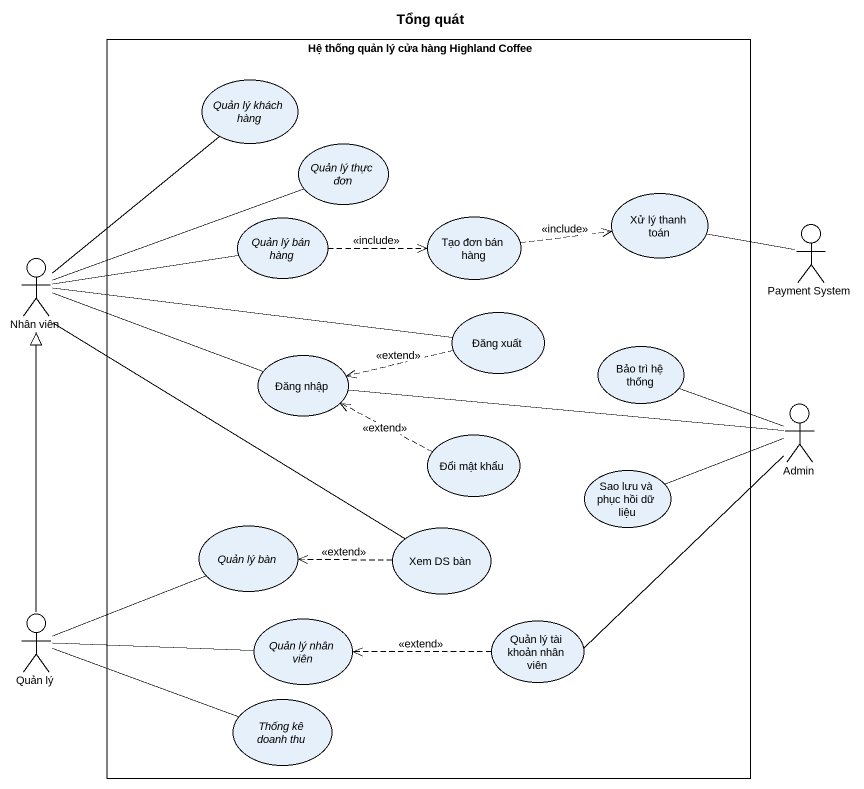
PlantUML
@startuml
title Tổng quát
rectangle "Hệ thống quản lý cửa hàng Highland Coffee" as Hệ_thống_quản_lý_cửa_hàng {
  usecase "Quản lý khách hàng" as Quản_lý_khách_hàng
  usecase "Quản lý thực đơn" as Quản_lý_thực_đơn
  usecase "Xử lý thanh toán" as Xử_lý_thanh_toán
  usecase "Quản lý bán hàng" as Quản_lý_bán_hàng
  usecase "Tạo đơn bán hàng" as Tạo_đơn_bán_hàng
  usecase "Đăng xuất" as Đăng_xuất
  usecase "Bảo trì hệ thống" as Bảo_trì_hệ_thống
  usecase "Đăng nhập" as Đăng_nhập
  usecase "Đổi mật khẩu" as Đổi_mật_khẩu
  usecase "Sao lưu và phục hồi dữ liệu" as Sao_lưu_và_phục_hồi_dữ_liệu
  usecase "Quản lý bàn" as Quản_lý_bàn
  usecase "Xem DS bàn" as Xem_DS_bàn
  usecase "Quản lý nhân viên" as Quản_lý_nhân_viên
  usecase "Quản lý tài khoản nhân viên" as Quản_lý_tài_khoản_nhân_viên
  usecase "Thống kê doanh thu" as Thống_kê_doanh_thu
}
actor "Payment System" as Payment_System
actor "Nhân viên" as Nhân_viên
actor Admin
actor "Quản lý" as Quản_lý
Quản_lý_bán_hàng .right.> Tạo_đơn_bán_hàng : <<include>>
Tạo_đơn_bán_hàng .right.> Xử_lý_thanh_toán : <<include>>
Payment_System -left- Xử_lý_thanh_toán
Nhân_viên -up- Quản_lý_khách_hàng
Nhân_viên -right- Quản_lý_thực_đơn
Nhân_viên -right- Quản_lý_bán_hàng
Nhân_viên -right- Đăng_xuất
Nhân_viên -right- Đăng_nhập
Nhân_viên -- Xem_DS_bàn
Đăng_xuất .left.> Đăng_nhập : <<extend>>
Đổi_mật_khẩu .left.> Đăng_nhập : <<extend>>
Admin -left- Bảo_trì_hệ_thống
Admin -left- Đăng_nhập
Admin -left- Sao_lưu_và_phục_hồi_dữ_liệu
Admin -- Quản_lý_tài_khoản_nhân_viên
Xem_DS_bàn .left.> Quản_lý_bàn : <<extend>>
Quản_lý -up-|> Nhân_viên
Quản_lý -right- Quản_lý_bàn
Quản_lý -right- Quản_lý_nhân_viên
Quản_lý -right- Thống_kê_doanh_thu
Quản_lý_tài_khoản_nhân_viên .left.> Quản_lý_nhân_viên : <<extend>>
@enduml
